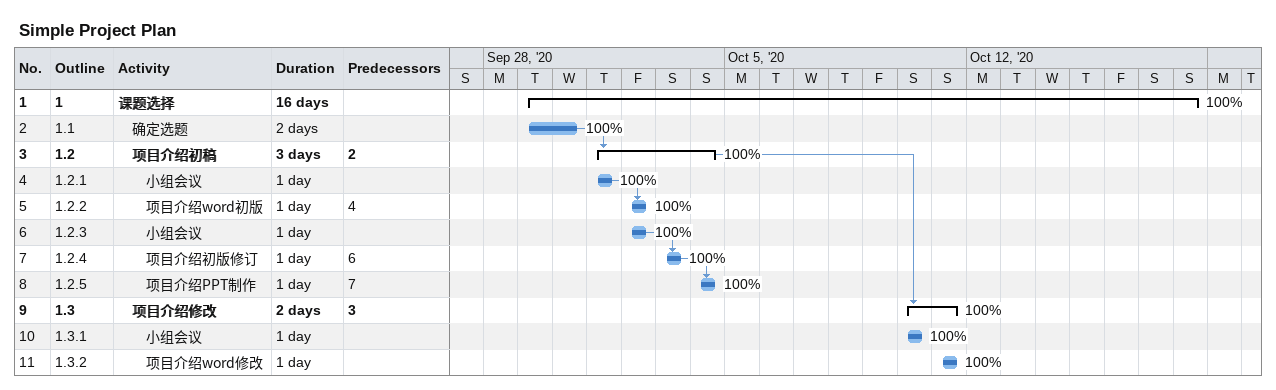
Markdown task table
Simple Project Plan

| ID | WBS | Task | Duration | Start | Finish | Predecessors | % complete |
|---|---|---|---|---|---|---|---|
| 1 | 1 | **课题选择** | 16d | 2020-09-29 | 2020-10-18 |  | 100 |
| 2 | 1.1 | 确定选题 | 2d | 2020-09-29 | 2020-09-30 |  | 100 |
| 3 | 1.2 | **项目介绍初稿** | 3d | 2020-10-01 | 2020-10-04 | 2 | 100 |
| 4 | 1.2.1 | 小组会议 | 1d | 2020-10-01 | 2020-10-01 |  | 100 |
| 5 | 1.2.2 | 项目介绍word初版 | 1d | 2020-10-02 | 2020-10-02 | 4 | 100 |
| 6 | 1.2.3 | 小组会议 | 1d | 2020-10-02 | 2020-10-02 |  | 100 |
| 7 | 1.2.4 | 项目介绍初版修订 | 1d | 2020-10-03 | 2020-10-03 | 6 | 100 |
| 8 | 1.2.5 | 项目介绍PPT制作 | 1d | 2020-10-04 | 2020-10-04 | 7 | 100 |
| 9 | 1.3 | **项目介绍修改** | 2d | 2020-10-10 | 2020-10-11 | 3 | 100 |
| 10 | 1.3.1 | 小组会议 | 1d | 2020-10-10 | 2020-10-10 |  | 100 |
| 11 | 1.3.2 | 项目介绍word修改 | 1d | 2020-10-11 | 2020-10-11 |  | 100 |
